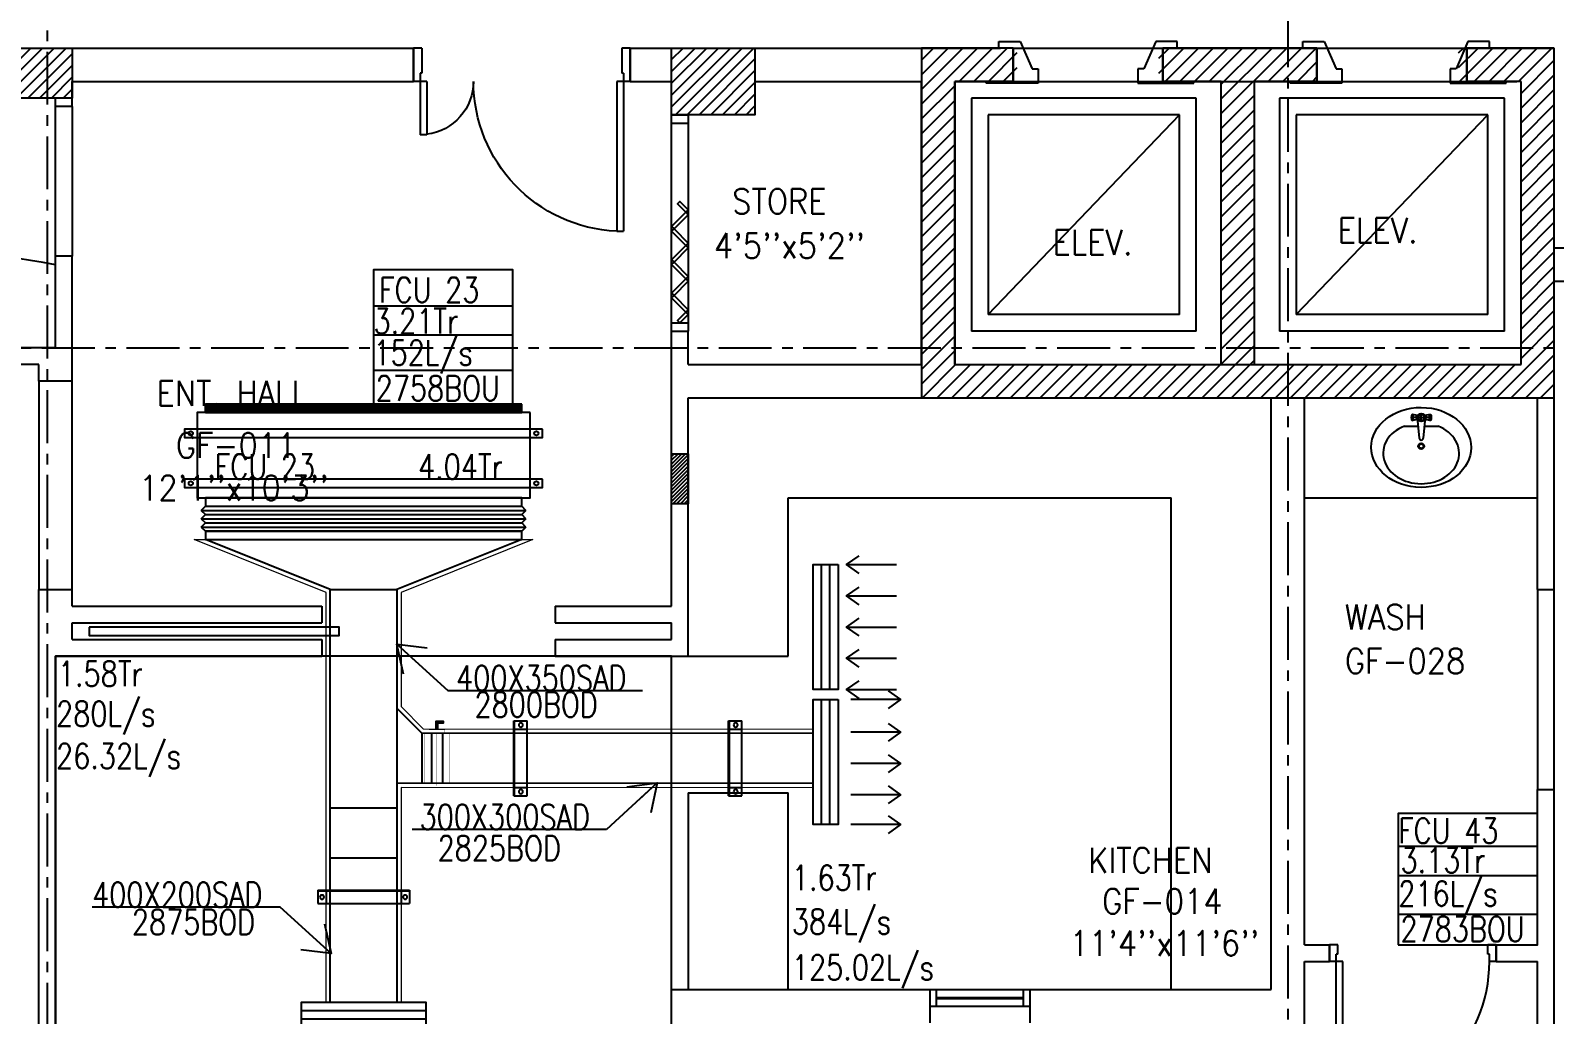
# Model space of a CAD drawing. Header units: millimetres. Extents: x -1288794 to 2153086, y -2701644 to -1335282.
# Drawn here: x 1103415 to 1112566, y -1499369 to -1493463 of the extents above; entities that cross this region are included whole.
import ezdxf

# ---------------------------------------------------------------- set-up
doc = ezdxf.new("R2010")
doc.units = ezdxf.units.MM
doc.header["$LTSCALE"] = 100
doc.linetypes.add('CENTER', pattern=[50.8, 31.75, -6.35, 6.35, -6.35])
doc.linetypes.add('DASHED2', pattern=[9.525, 6.35, -3.175])
for name, color, linetype in [('A-ANNO-TEXT', 8, 'Continuous'), ('A-DOOR', 4, 'Continuous'), ('A-FLOR-OVHD', 4, 'DASHED2'), ('A-FLOR-PFIX', 8, 'Continuous'), ('A-FLOR-SPCL', 8, 'Continuous'), ('A-GLAZ', 5, 'Continuous'), ('A-GRID', 253, 'CENTER'), ('A-WALL-FULL', 8, 'Continuous'), ('AC- VD', 5, 'Continuous'), ('AC-SAD', 3, 'Continuous'), ('AC-SAD TEXT', 3, 'Continuous'), ('AC-WALL OPENING', 1, 'Continuous'), ('FCU-AC', 160, 'Continuous'), ('L1-E014-C22-VAC (08-08-2010)$0$ETA-AC-DAMPER', 4, 'Continuous'), ('M-HANGER', 30, 'Continuous'), ('RETURN GRILL RIGHT', 1, 'Continuous'), ('S-COL- HACT.', 9, 'Continuous'), ('S-COL.', 8, 'Continuous'), ('SAD RIGHT', 3, 'Continuous'), ('SUPPLY GRILL RIGHT', 3, 'Continuous')]:
    doc.layers.add(name, color=color, linetype=linetype)
doc.layers.add('INSULATION', color=1, linetype='Continuous', lineweight=5)
doc.styles.add('ROMANS', font='romans.shx', dxfattribs={"width": 0.8})
doc.styles.add('SIMPLEX', font='simplex.shx', dxfattribs={"width": 0.8})
doc.dimstyles.new('100 of DIM2', dxfattribs={"dimscale": 0, "dimtxt": 200, "dimasz": 150, "dimexe": 75, "dimexo": 200, "dimgap": 75, "dimtad": 1, "dimdec": 0, "dimrnd": 5, "dimzin": 0, "dimdsep": 46, "dimtxsty": 'ROMANS', "dimblk": 'ARCHTICK', "dimcen": 100, "dimclrd": 94, "dimclre": 94, "dimclrt": 2, "dimadec": 0, "dimazin": 0, "dimtfac": 1, "dimtdec": 0, "dimtofl": 0, "dimtmove": 2, "dimatfit": 3, "dimldrblk": 'OPEN90', "dimfxl": 75, "dimtolj": 1, "dimtzin": 0, "dimarcsym": 0})
pattern_1 = [(45, (2220020.086, -1109556.65), (-44.1941738, 44.1941738), [])]

# ---------------------------------------------------------------- blocks, each defined once
blk = doc.blocks.new('D-100-R1')
for p, q in [((-80, 980), (-80, 100)), ((-80, 980), (-40, 980)), ((-40, 980), (-40, 55)), ((-1000, 100), (-1000, 0)), ((-1000, 100), (-960, 100)), ((-960, 100), (-960, 55)), ((-80, 100), (0, 100)), ((0, 100), (0, 0)), ((-960, 55), (-950, 55)), ((-950, 55), (-950, 0)), ((-50, 55), (-50, 0)), ((-50, 55), (-40, 55)), ((-50, 0), (0, 0)), ((-1000, 0), (-950, 0))]:
    blk.add_line(p, q)
at = {"linetype": 'Continuous'}
blk.add_arc((-80, 100), 880, 90, 180, dxfattribs=at)
blk = doc.blocks.new('D-130-R')
for p, q in [((1220, 200), (1220, 1100)), ((1220, 1100), (1260, 1100)), ((1260, 200), (1260, 1100)), ((80, 520), (40, 520)), ((40, 200), (40, 520)), ((80, 200), (80, 520)), ((0, 0), (0, 200)), ((80, 200), (0, 200)), ((40, 150), (40, 200)), ((1300, 200), (1220, 200)), ((1260, 150), (1260, 200)), ((1300, 0), (1300, 200)), ((50, 150), (40, 150)), ((50, 0), (50, 150)), ((1260, 150), (1250, 150)), ((1250, 0), (1250, 150)), ((50, 0), (0, 0)), ((1300, 0), (1250, 0))]:
    blk.add_line(p, q)
for centre, radius, start, end in [((1260, 200), 900, 92.54732, 180), ((40, 200), 320, 0, 82.81924)]:
    blk.add_arc(centre, radius, start, end)
blk = doc.blocks.new('LAV-2')
for p, q in [((-21.4, 368.8), (-54.7, 363)), ((-21.3, 393), (-54.6, 399)), ((-24.3, 385.2), (-48.7, 381)), ((-24.3, 376.6), (-48.7, 381)), ((-24.7, 380.9), (-13.1, 257.5)), ((-18.7, 380.9), (17.3, 380.8)), ((-0.7, 362.8), (-0.6, 398.8)), ((23.3, 380.7), (10.9, 257.4)), ((53.3, 362.6), (20, 368.6)), ((53.4, 398.6), (20.1, 392.9)), ((47.3, 380.7), (22.9, 385.1)), ((47.3, 380.7), (22.9, 376.4)), ((-102.4, 329.8), (-23.2, 329.6)), ((21.5, 329.4), (100.7, 329.1))]:
    blk.add_line(p, q)
for centre, radius in [((-0.7, 380.8), 24), ((-0.7, 380.8), 18), ((-1.3, 209.5), 18), ((-1.3, 209.5), 13.2)]:
    blk.add_circle(centre, radius)
blk.add_arc((-1.1, 257.5), 12, 179.80529, 359.80529)
for centre, major_axis, ratio in [((-1.3, 201.7), (-300, 1), 0.8), ((53.3, 380.6), (0.1, 18), 0.333333)]:
    blk.add_ellipse(centre, major_axis=major_axis, ratio=ratio)
at = {"extrusion": (0, 0, -1)}
blk.add_ellipse((-54.7, 381), major_axis=(0.1, 18), ratio=0.333333, dxfattribs=at)
blk.add_ellipse((-1.4, 166.2), major_axis=(-228, 0.8), ratio=0.8, start_param=5.174, end_param=10.533963)
for points, knots in [([(-54.7, 365.5), (-54.8, 365.5), (-54.9, 365.6), (-55.3, 366), (-55.4, 366.3), (-56, 367.2), (-56.3, 368), (-57, 370), (-57.3, 371.2), (-57.8, 373.8), (-58, 375.2), (-58.3, 378.9), (-58.3, 381.3), (-58.1, 386), (-57.8, 388.3), (-57.1, 391.5), (-56.7, 392.7), (-56, 394.5), (-55.7, 395.1), (-55.2, 395.9), (-55, 396.2), (-54.8, 396.5), (-54.7, 396.5), (-54.6, 396.6)], [3.378318, 3.378318, 3.378318, 3.378318, 3.519844, 3.519844, 3.66137, 3.66137, 3.925951, 3.925951, 4.190531, 4.190531, 4.455112, 4.455112, 4.86737, 4.86737, 5.279628, 5.279628, 5.565785, 5.565785, 5.785568, 5.785568, 5.957, 5.957, 6.04646, 6.04646, 6.04646, 6.04646]), ([(-54.6, 396.6), (-54.5, 396.5), (-54.4, 396.4), (-54.1, 396), (-53.9, 395.7), (-53.4, 394.8), (-53, 394), (-52.3, 392), (-52, 390.8), (-51.6, 388.2), (-51.4, 386.8), (-51.1, 383.1), (-51, 380.7), (-51.3, 376), (-51.6, 373.8), (-52.3, 370.5), (-52.6, 369.3), (-53.3, 367.5), (-53.6, 366.9), (-54.1, 366.1), (-54.4, 365.8), (-54.6, 365.6), (-54.7, 365.5), (-54.7, 365.5)], [0.236726, 0.236726, 0.236726, 0.236726, 0.378252, 0.378252, 0.519778, 0.519778, 0.784358, 0.784358, 1.048939, 1.048939, 1.313519, 1.313519, 1.725777, 1.725777, 2.138035, 2.138035, 2.424192, 2.424192, 2.643976, 2.643976, 2.815407, 2.815407, 2.904867, 2.904867, 2.904867, 2.904867]), ([(53.4, 396.2), (53.3, 396.1), (53.2, 396), (52.8, 395.6), (52.7, 395.4), (52.1, 394.5), (51.7, 393.6), (51.1, 391.6), (50.8, 390.5), (50.3, 387.9), (50.1, 386.5), (49.7, 382.7), (49.7, 380.3), (49.9, 375.7), (50.2, 373.4), (50.9, 370.1), (51.2, 368.9), (51.9, 367.2), (52.2, 366.6), (52.7, 365.7), (52.9, 365.4), (53.1, 365.2), (53.2, 365.1), (53.3, 365.1)], [0.236726, 0.236726, 0.236726, 0.236726, 0.378252, 0.378252, 0.519778, 0.519778, 0.784358, 0.784358, 1.048939, 1.048939, 1.313519, 1.313519, 1.725777, 1.725777, 2.138035, 2.138035, 2.424192, 2.424192, 2.643976, 2.643976, 2.815407, 2.815407, 2.904867, 2.904867, 2.904867, 2.904867]), ([(53.3, 365.1), (53.4, 365.1), (53.5, 365.3), (53.8, 365.6), (54, 365.9), (54.5, 366.8), (54.9, 367.7), (55.6, 369.7), (55.9, 370.8), (56.4, 373.4), (56.6, 374.8), (56.9, 378.5), (57, 381), (56.7, 385.6), (56.5, 387.9), (55.8, 391.2), (55.4, 392.4), (54.8, 394.1), (54.5, 394.7), (54, 395.6), (53.8, 395.8), (53.5, 396.1), (53.4, 396.2), (53.4, 396.2)], [3.378318, 3.378318, 3.378318, 3.378318, 3.519844, 3.519844, 3.66137, 3.66137, 3.925951, 3.925951, 4.190531, 4.190531, 4.455112, 4.455112, 4.86737, 4.86737, 5.279628, 5.279628, 5.565785, 5.565785, 5.785568, 5.785568, 5.957, 5.957, 6.04646, 6.04646, 6.04646, 6.04646])]:
    blk.add_open_spline(points, degree=3, knots=knots)
blk = doc.blocks.new('W-60')
for p, q in [((600, 100), (0, 100)), ((40, 0), (40, 100)), ((560, 100), (560, 0)), ((600, 0), (0, 0))]:
    blk.add_line(p, q)
at = {"linetype": 'Continuous'}
for p, q in [((560, 53), (40, 53)), ((560, 47), (40, 47))]:
    blk.add_line(p, q, dxfattribs=at)
blk = doc.blocks.new('_ArchTick')
at = {"color": 0, "linetype": 'ByBlock', "const_width": 0.15}
blk.add_lwpolyline([(-0.5, -0.5), (0.5, 0.5)], dxfattribs=at)
blk = doc.blocks.new('grill')
at = {"layer": 'SUPPLY GRILL RIGHT'}
for p, q in [((665706.2, -1490216.7), (665656.2, -1490216.7)), ((665656.2, -1490216.7), (665656.2, -1490966.7)), ((665756.2, -1490216.7), (665706.2, -1490216.7)), ((665706.2, -1490216.7), (665706.2, -1490966.7))]:
    blk.add_line(p, q, dxfattribs=at)
blk.add_lwpolyline([(665756.2, -1490966.7), (665756.2, -1490216.7), (665606.2, -1490216.7), (665606.2, -1490966.7)], close=True, dxfattribs=at)
blk = doc.blocks.new('fcu 3.5 tr')
at = {"layer": 'FCU-AC'}
h = blk.add_hatch(dxfattribs=at)
h.set_pattern_fill('NET', color=3)
h.paths.add_polyline_path([(100969.6, -1580238.1), (99069.6, -1580238.1), (99069.6, -1580288.1), (100969.6, -1580288.1)])
at = {"layer": 'FCU-AC', "color": 1}
for p, q in [((100969.6, -1579475.1), (99069.6, -1579475.1)), ((99069.6, -1579475.1), (99069.6, -1579525.1)), ((100969.6, -1579525.1), (100969.6, -1579475.1)), ((99069.6, -1579525.1), (100969.6, -1579525.1)), ((100969.6, -1579675.1), (99069.6, -1579675.1)), ((99069.6, -1579675.1), (99069.6, -1579725.1)), ((100969.6, -1579725.1), (100969.6, -1579675.1)), ((99069.6, -1579725.1), (100969.6, -1579725.1))]:
    blk.add_line(p, q, dxfattribs=at)
at = {"layer": 'FCU-AC'}
for p, q in [((99044.6, -1579550.1), (99069.6, -1579525.1)), ((100994.6, -1579550.1), (99044.6, -1579550.1)), ((99044.6, -1579550.1), (99069.6, -1579575.1)), ((99044.6, -1579600.1), (99069.6, -1579575.1)), ((100969.6, -1579525.1), (99069.6, -1579525.1)), ((100969.6, -1579575.1), (99069.6, -1579575.1)), ((100969.6, -1579575.1), (99069.6, -1579575.1)), ((100994.6, -1579550.1), (100969.6, -1579525.1)), ((100994.6, -1579550.1), (100969.6, -1579575.1)), ((100994.6, -1579600.1), (100969.6, -1579575.1)), ((100994.6, -1579600.1), (99044.6, -1579600.1)), ((99044.6, -1579600.1), (99069.6, -1579625.1)), ((99044.6, -1579650.1), (99069.6, -1579625.1)), ((100994.6, -1579650.1), (99044.6, -1579650.1)), ((99044.6, -1579650.1), (99069.6, -1579675.1)), ((100969.6, -1579625.1), (99069.6, -1579625.1)), ((100969.6, -1579625.1), (99069.6, -1579625.1)), ((100994.6, -1579600.1), (100969.6, -1579625.1)), ((100994.6, -1579650.1), (100969.6, -1579625.1)), ((100994.6, -1579650.1), (100969.6, -1579675.1))]:
    blk.add_line(p, q, dxfattribs=at)
blk.add_lwpolyline([(99019.6, -1580238.1), (101019.6, -1580238.1), (101019.6, -1579725.1), (99019.6, -1579725.1)], close=True, dxfattribs=at)
at = {"layer": 'FCU-AC', "color": 6}
for points in [[(98944.6, -1579838.1), (101094.6, -1579838.1), (101094.6, -1579788.1), (98944.6, -1579788.1)], [(98944.6, -1580138.1), (101094.6, -1580138.1), (101094.6, -1580088.1), (98944.6, -1580088.1)]]:
    blk.add_lwpolyline(points, close=True, dxfattribs=at)
at = {"layer": 'FCU-AC', "color": 3}
blk.add_lwpolyline([(99069.6, -1580288.1), (100969.6, -1580288.1), (100969.6, -1580238.1), (99069.6, -1580238.1)], close=True, dxfattribs=at)
at = {"layer": 'FCU-AC', "color": 6}
for centre in [(98982.1, -1579813.1), (101057.1, -1579813.1), (98982.1, -1580113.1), (101057.1, -1580113.1)]:
    blk.add_circle(centre, 12.5, dxfattribs=at)
blk = doc.blocks.new('*U267')
at = {"layer": 'L1-E014-C22-VAC (08-08-2010)$0$ETA-AC-DAMPER', "color": 5}
for p, q in [((-33, 0), (-33, 300)), ((33, 0), (33, 300))]:
    blk.add_line(p, q, dxfattribs=at)
for points, const_width in [([(-90.8, 300), (90.8, 300)], 1.82), ([(0, 0), (0, 314)], 1.5), ([(-90.8, 0), (90.8, 0)], 1.82), ([(-47.8, 0), (-47.8, -20.2), (48.2, -20.2), (48.2, 0)], 1.5)]:
    blk.add_lwpolyline(points, dxfattribs=dict(at, const_width=const_width))
at = {"layer": 'L1-E014-C22-VAC (08-08-2010)$0$ETA-AC-DAMPER', "color": 5, "const_width": 1.82}
blk.add_lwpolyline([(75, 300), (75, 0), (-75, 0), (-75, 300)], close=True, dxfattribs=at)
at = {"layer": 'L1-E014-C22-VAC (08-08-2010)$0$ETA-AC-DAMPER', "color": 5}
blk.add_lwpolyline([(5.7, -20.2), (5.7, -61.7), (40.1, -61.7), (40.1, -71.6), (-5.7, -71.6), (-5.7, -20.2)], dxfattribs=at)
blk = doc.blocks.new('*U320')
at = {"linetype": 'Continuous'}
for p, q in [((-37.5, -250.5), (-37.5, 299.5)), ((42.5, 299.5), (-37.5, 299.5)), ((37.5, -250.5), (37.5, 299.5)), ((42.5, -250.5), (42.5, 299.5)), ((42.5, 249.5), (-37.5, 249.5)), ((42.5, -200.5), (-37.5, -200.5)), ((42.5, -250.5), (-37.5, -250.5))]:
    blk.add_line(p, q, dxfattribs=at)
for centre in [(0, 274.5), (0, -225.5)]:
    blk.add_circle(centre, 12.5, dxfattribs=at)
blk = doc.blocks.new('*U321')
at = {"linetype": 'Continuous'}
for p, q in [((-37.5, -192.8), (-37.5, 257.2)), ((42.5, 257.2), (-37.5, 257.2)), ((42.5, 207.2), (-37.5, 207.2)), ((37.5, -192.8), (37.5, 257.2)), ((42.5, -192.8), (42.5, 257.2)), ((42.5, -142.8), (-37.5, -142.8)), ((42.5, -192.8), (-37.5, -192.8))]:
    blk.add_line(p, q, dxfattribs=at)
for centre in [(0, 232.2), (0, -167.8)]:
    blk.add_circle(centre, 12.5, dxfattribs=at)
blk = doc.blocks.new('SUPPLY GRILL RIGHT')
at = {"layer": 'SUPPLY GRILL RIGHT'}
for p, q in [((375, 25), (-375, 25)), ((375, -25), (375, 25)), ((375, -25), (-375, -25)), ((375, -75), (375, -25))]:
    blk.add_line(p, q, dxfattribs=at)
blk.add_lwpolyline([(-375, -75), (375, -75), (375, 75), (-375, 75)], close=True, dxfattribs=at)
for points in [[(-375, -450), (-375, -150)], [(-178.5, -450), (-178.5, -150)], [(9, -450), (9, -150)], [(196.5, -450), (196.5, -150)], [(375, -450), (375, -150)]]:
    blk.add_leader(points, dimstyle='100 of DIM2', override={"dimscale": 1, "dimasz": 75, "dimtad": 0, "dimclrd": 0, "dimfxl": 0.2}, dxfattribs=at)
blk = doc.blocks.new('RETURN GRILL RIGHT')
at = {"layer": 'RETURN GRILL RIGHT'}
for p, q in [((375, 25), (-375, 25)), ((375, -25), (-375, -25))]:
    blk.add_line(p, q, dxfattribs=at)
blk.add_lwpolyline([(-375, -75), (375, -75), (375, 75), (-375, 75)], close=True, dxfattribs=at)
for points in [[(-375, -125), (-375, -425)], [(-187.5, -125), (-187.5, -425)], [(0, -125), (0, -425)], [(187.5, -125), (187.5, -425)], [(375, -125), (375, -425)]]:
    blk.add_leader(points, dimstyle='100 of DIM2', override={"dimscale": 1, "dimasz": 75, "dimtad": 0, "dimclrd": 0, "dimfxl": 0.2}, dxfattribs=at)

msp = doc.modelspace()

# ---------------------------------------------------------------- hatches: boundary and pattern name
at = {"layer": 'AC-WALL OPENING', "linetype": 'ByBlock'}
h = msp.add_hatch(dxfattribs=at)
h.set_pattern_fill('ANSI31', color=256, scale=5, angle=-180, style=0)
h.set_pattern_definition([(225, (1169304.903, -3087604.41), (11.22532015, -11.22532015), [])])
h.paths.add_polyline_path([(1107364.9, -1496004.4), (1107264.9, -1496004.4), (1107264.9, -1496304.4), (1107364.9, -1496304.4)])
at = {"layer": 'S-COL- HACT.', "linetype": 'Continuous', "ltscale": 3}
h = msp.add_hatch(dxfattribs=at)
h.set_pattern_fill('ANSI31', color=256, scale=400, style=0)
h.set_pattern_definition([(45, (1340560.09, -1509993.415), (-35.355339, 35.355339), [])])
h.paths.add_polyline_path([(1103664.9, -1493568.6), (1103064.9, -1493568.6), (1103064.9, -1493868.6), (1103664.9, -1493868.6)])
h = msp.add_hatch(dxfattribs=at)
h.set_pattern_fill('ANSI31', color=256, scale=400, style=0)
h.set_pattern_definition([(45, (2220020.086, -1109556.65), (-35.355339, 35.355339), [])])
h.paths.add_polyline_path([(1107264.9, -1493568.6), (1107764.9, -1493568.6), (1107764.9, -1493968.6), (1107264.9, -1493968.6)])
h = msp.add_hatch(dxfattribs=at)
h.set_pattern_fill('ANSI31', color=256, scale=500, style=0)
h.set_pattern_definition(pattern_1)
h.paths.add_polyline_path([(1110764.9, -1493768.6), (1111139.9, -1493768.6), (1111139.9, -1493568.6), (1110189.9, -1493568.6), (1110189.9, -1493768.6), (1110564.9, -1493768.6), (1110564.9, -1495468.6), (1108964.9, -1495468.6), (1108964.9, -1493768.6), (1109339.9, -1493768.6), (1109339.9, -1493568.6), (1108764.9, -1493568.6), (1108764.9, -1495668.6), (1112564.9, -1495668.6), (1112564.9, -1493568.6), (1111989.9, -1493568.6), (1111989.9, -1493768.6), (1112364.9, -1493768.6), (1112364.9, -1495468.6), (1110764.9, -1495468.6)])
h = msp.add_hatch(dxfattribs=at)
h.set_pattern_fill('ANSI31', color=256, scale=500, style=0)
h.set_pattern_definition(pattern_1)
h.paths.add_polyline_path([(1110764.9, -1493768.6), (1111139.9, -1493768.6), (1111139.9, -1493568.6), (1110189.9, -1493568.6), (1110189.9, -1493768.6), (1110564.9, -1493768.6), (1110564.9, -1495468.6), (1108964.9, -1495468.6), (1108964.9, -1493768.6), (1109339.9, -1493768.6), (1109339.9, -1493568.6), (1108764.9, -1493568.6), (1108764.9, -1495668.6), (1112564.9, -1495668.6), (1112564.9, -1493568.6), (1111989.9, -1493568.6), (1111989.9, -1493768.6), (1112364.9, -1493768.6), (1112364.9, -1495468.6), (1110764.9, -1495468.6)])

# ---------------------------------------------------------------- linework, layer by layer
at = {"layer": 'A-DOOR', "ltscale": 3}
for p, q in [((1107264.9, -1495268.6), (1107264.9, -1493968.6)), ((1107264.9, -1494018.6), (1107364.9, -1494018.6)), ((1107364.9, -1493968.6), (1107364.9, -1495268.6)), ((1107264.9, -1495218.6), (1107364.9, -1495218.6))]:
    msp.add_line(p, q, dxfattribs=at)
for points in [[(1107350.8, -1494554.5), (1107264.9, -1494640.4), (1107279, -1494654.5), (1107364.9, -1494568.6), (1107350.8, -1494554.5)], [(1107350.8, -1494554.5), (1107300.8, -1494504.5), (1107314.9, -1494490.4), (1107364.9, -1494540.4), (1107350.8, -1494554.5)], [(1107350.8, -1494754.5), (1107264.9, -1494668.6), (1107279, -1494654.5), (1107364.9, -1494740.4), (1107350.8, -1494754.5)], [(1107350.8, -1494754.5), (1107264.9, -1494840.4), (1107279, -1494854.5), (1107364.9, -1494768.6), (1107350.8, -1494754.5)], [(1107350.8, -1494954.5), (1107264.9, -1494868.6), (1107279, -1494854.5), (1107364.9, -1494940.4), (1107350.8, -1494954.5)], [(1107350.8, -1494954.5), (1107264.9, -1495040.4), (1107279, -1495054.5), (1107364.9, -1494968.6), (1107350.8, -1494954.5)], [(1107350.8, -1495154.5), (1107264.9, -1495068.6), (1107279, -1495054.5), (1107364.9, -1495140.4), (1107350.8, -1495154.5)], [(1107350.8, -1495154.5), (1107300.8, -1495204.5), (1107314.9, -1495218.6), (1107364.9, -1495168.6), (1107350.8, -1495154.5)], [(1103767.8, -1497043.6), (1103767.8, -1497093.6), (1105267.8, -1497093.6), (1105267.8, -1497043.6), (1103767.8, -1497043.6)]]:
    msp.add_lwpolyline(points, dxfattribs=at)
at = {"layer": 'A-FLOR-OVHD', "linetype": 'Continuous', "ltscale": 3}
for p, q in [((1103564.9, -1494818.6), (1103564.9, -1493918.6)), ((1103664.9, -1493918.6), (1103664.9, -1494818.6)), ((1103464.9, -1495568.6), (1103464.9, -1496818.6)), ((1103664.9, -1496818.6), (1103664.9, -1495568.6)), ((1112464.9, -1496818.6), (1112464.9, -1498018.6)), ((1112564.9, -1498018.6), (1112564.9, -1496818.6))]:
    msp.add_line(p, q, dxfattribs=at)
at = {"layer": 'A-FLOR-PFIX', "ltscale": 3}
for p, q in [((1109314.9, -1493568.6), (1110214.9, -1493568.6)), ((1111139.9, -1493568.6), (1112039.9, -1493568.6))]:
    msp.add_line(p, q, dxfattribs=at)
at = {"layer": 'A-FLOR-SPCL', "ltscale": 50}
for p, q in [((1109228.9, -1493530.3), (1109358.3, -1493530.3)), ((1109228.9, -1493568.6), (1109228.9, -1493530.3)), ((1109358.3, -1493530.3), (1109429.5, -1493694.3)), ((1110171.5, -1493530.3), (1110100.3, -1493694.3)), ((1110300.9, -1493530.3), (1110171.5, -1493530.3)), ((1110300.9, -1493568.6), (1110300.9, -1493530.3)), ((1111053.9, -1493530.3), (1111183.3, -1493530.3)), ((1111053.9, -1493568.6), (1111053.9, -1493530.3)), ((1111183.3, -1493530.3), (1111254.5, -1493694.3)), ((1112046.5, -1493530.3), (1111975.3, -1493694.3)), ((1112175.9, -1493530.3), (1112046.5, -1493530.3)), ((1112175.9, -1493568.6), (1112175.9, -1493530.3)), ((1109429.5, -1493694.3), (1109464.9, -1493694.3)), ((1109464.9, -1493694.3), (1109464.9, -1493778.6)), ((1110064.9, -1493694.3), (1110064.9, -1493778.6)), ((1110100.3, -1493694.3), (1110064.9, -1493694.3)), ((1111254.5, -1493694.3), (1111289.9, -1493694.3)), ((1111289.9, -1493694.3), (1111289.9, -1493778.6)), ((1111939.9, -1493694.3), (1111939.9, -1493778.6)), ((1111975.3, -1493694.3), (1111939.9, -1493694.3)), ((1109153.9, -1493778.6), (1109153.9, -1493768.6)), ((1109464.9, -1493778.6), (1109153.9, -1493778.6)), ((1110064.9, -1493778.6), (1110400.9, -1493778.6)), ((1110400.9, -1493778.6), (1110400.9, -1493768.6)), ((1110978.9, -1493778.6), (1110978.9, -1493768.6)), ((1111289.9, -1493778.6), (1110978.9, -1493778.6)), ((1111939.9, -1493778.6), (1112275.9, -1493778.6)), ((1112275.9, -1493778.6), (1112275.9, -1493768.6))]:
    msp.add_line(p, q, dxfattribs=at)
at = {"layer": 'A-FLOR-SPCL'}
for p, q in [((1109314.9, -1493768.6), (1110214.9, -1493768.6)), ((1110214.9, -1493768.6), (1110364.9, -1493768.6)), ((1111139.9, -1493768.6), (1112039.9, -1493768.6)), ((1112039.9, -1493768.6), (1112239.9, -1493768.6)), ((1109064.9, -1493868.6), (1109064.9, -1495268.6)), ((1110414.9, -1493868.6), (1109064.9, -1493868.6)), ((1110414.9, -1495268.6), (1110414.9, -1493868.6)), ((1110914.9, -1493868.6), (1110914.9, -1495268.6)), ((1112264.9, -1493868.6), (1110914.9, -1493868.6)), ((1112264.9, -1495268.6), (1112264.9, -1493868.6)), ((1109164.9, -1493968.6), (1109164.9, -1495168.6)), ((1110314.9, -1493968.6), (1109164.9, -1493968.6)), ((1109164.9, -1495168.6), (1110314.9, -1493968.6)), ((1110314.9, -1495168.6), (1110314.9, -1493968.6)), ((1111014.9, -1493968.6), (1111014.9, -1495168.6)), ((1112164.9, -1493968.6), (1111014.9, -1493968.6)), ((1111014.9, -1495168.6), (1112164.9, -1493968.6)), ((1112164.9, -1495168.6), (1112164.9, -1493968.6)), ((1110314.9, -1495168.6), (1109164.9, -1495168.6)), ((1112164.9, -1495168.6), (1111014.9, -1495168.6)), ((1110414.9, -1495268.6), (1109064.9, -1495268.6)), ((1112264.9, -1495268.6), (1110914.9, -1495268.6))]:
    msp.add_line(p, q, dxfattribs=at)
at = {"layer": 'A-FLOR-SPCL', "ltscale": 3}
for p, q in [((1107964.9, -1497218.6), (1107964.9, -1496268.6)), ((1107964.9, -1496268.6), (1110264.9, -1496268.6)), ((1110264.9, -1499218.6), (1110264.9, -1496268.6)), ((1111064.9, -1496268.6), (1112464.9, -1496268.6)), ((1107364.9, -1497218.6), (1107964.9, -1497218.6)), ((1107364.9, -1498038.6), (1107364.9, -1499218.6)), ((1107364.9, -1498038.6), (1107964.9, -1498038.6)), ((1107964.9, -1499218.6), (1107964.9, -1498038.6))]:
    msp.add_line(p, q, dxfattribs=at)
msp.add_lwpolyline([(1107264.9, -1497218.6), (1103564.9, -1497218.6), (1103564.9, -1501521.3), (1107264.9, -1501521.3)], close=True, dxfattribs=at)
msp.add_arc((1102364.9, -1501493), 6732.1, 79.7322, 100.2678, dxfattribs=at)
at = {"layer": 'A-GRID', "ltscale": 0.1}
for p, q in [((1103514.9, -1465142.6), (1103514.9, -1513277)), ((1110964.9, -1466442.6), (1110964.9, -1514577)), ((1086211.5, -1495368.6), (1129751.1, -1495368.6))]:
    msp.add_line(p, q, dxfattribs=at)
at = {"layer": 'A-WALL-FULL', "ltscale": 3}
for p, q in [((1103664.9, -1493568.6), (1105714.9, -1493568.6)), ((1105714.9, -1493768.6), (1105714.9, -1493568.6)), ((1107014.9, -1493568.6), (1109239.9, -1493568.6)), ((1107014.9, -1493768.6), (1107014.9, -1493568.6)), ((1107114.9, -1493568.6), (1107464.9, -1493568.6)), ((1109314.9, -1493568.6), (1109314.9, -1493568.6)), ((1109314.9, -1493768.6), (1109314.9, -1493568.6)), ((1110214.9, -1493568.6), (1111139.9, -1493568.6)), ((1110214.9, -1493768.6), (1110214.9, -1493568.6)), ((1110264.9, -1493568.6), (1111139.9, -1493568.6)), ((1111139.9, -1493768.6), (1111139.9, -1493568.6)), ((1112039.9, -1493768.6), (1112039.9, -1493568.6)), ((1112039.9, -1493568.6), (1112564.9, -1493568.6)), ((1112564.9, -1494768.6), (1112564.9, -1493568.6)), ((1103664.9, -1493768.6), (1105714.9, -1493768.6)), ((1103664.9, -1493918.6), (1103664.9, -1493768.6)), ((1107014.9, -1493768.6), (1107264.9, -1493768.6)), ((1107114.9, -1493768.6), (1107264.9, -1493768.6)), ((1107264.9, -1493968.6), (1107264.9, -1493768.6)), ((1107264.9, -1493968.6), (1107264.9, -1493768.6)), ((1107764.9, -1493768.6), (1108764.9, -1493768.6)), ((1108764.9, -1495468.6), (1108764.9, -1493768.6)), ((1108964.9, -1495468.6), (1108964.9, -1493768.6)), ((1108964.9, -1493768.6), (1109314.9, -1493768.6)), ((1110214.9, -1493768.6), (1110664.9, -1493768.6)), ((1110664.9, -1493768.6), (1111139.9, -1493768.6)), ((1112039.9, -1493768.6), (1112339.9, -1493768.6)), ((1112364.9, -1495468.6), (1112364.9, -1493768.6)), ((1112364.9, -1495468.6), (1112364.9, -1493768.6)), ((1103664.9, -1493918.6), (1103564.9, -1493918.6)), ((1107264.9, -1493968.6), (1107364.9, -1493968.6)), ((1103664.9, -1494818.6), (1103564.9, -1494818.6)), ((1103564.9, -1495368.6), (1103564.9, -1494818.6)), ((1103664.9, -1495568.6), (1103664.9, -1494818.6)), ((1112564.9, -1494768.6), (1112914.9, -1494768.6)), ((1112564.9, -1494968.6), (1112914.9, -1494968.6)), ((1112564.9, -1496818.6), (1112564.9, -1494968.6)), ((1107264.9, -1495268.6), (1107364.9, -1495268.6)), ((1107264.9, -1496918.6), (1107264.9, -1495268.6)), ((1107364.9, -1495468.6), (1107364.9, -1495268.6)), ((1103564.9, -1495368.6), (1103264.9, -1495368.6)), ((1103464.9, -1495468.6), (1098164.9, -1495468.6)), ((1103464.9, -1495568.6), (1103464.9, -1495468.6)), ((1107364.9, -1495468.6), (1108764.9, -1495468.6)), ((1108964.9, -1495468.6), (1112364.9, -1495468.6)), ((1103664.9, -1495568.6), (1103464.9, -1495568.6)), ((1107364.9, -1495668.6), (1110864.9, -1495668.6)), ((1107364.9, -1497218.6), (1107364.9, -1495668.6)), ((1110864.9, -1499218.6), (1110864.9, -1495668.6)), ((1111064.9, -1495668.6), (1112464.9, -1495668.6)), ((1111064.9, -1498950.6), (1111064.9, -1495668.6)), ((1112464.9, -1496818.6), (1112464.9, -1495668.6)), ((1107364.9, -1496068.6), (1107364.9, -1496168.6)), ((1110864.9, -1499218.6), (1110864.9, -1496068.6)), ((1103464.9, -1502718.6), (1103464.9, -1496818.6)), ((1103464.9, -1496818.6), (1103664.9, -1496818.6)), ((1103664.9, -1496918.6), (1103664.9, -1496818.6)), ((1112464.9, -1496818.6), (1112564.9, -1496818.6)), ((1103664.9, -1496918.6), (1105164.9, -1496918.6)), ((1105164.9, -1496918.6), (1105164.9, -1497018.6)), ((1106564.9, -1496918.6), (1106564.9, -1497018.6)), ((1106564.9, -1496918.6), (1107264.9, -1496918.6)), ((1103664.9, -1497018.6), (1105164.9, -1497018.6)), ((1103664.9, -1497118.6), (1103664.9, -1497018.6)), ((1106564.9, -1497018.6), (1107264.9, -1497018.6)), ((1107264.9, -1497118.6), (1107264.9, -1497018.6)), ((1103664.9, -1497118.6), (1105164.9, -1497118.6)), ((1105164.9, -1497118.6), (1105164.9, -1497218.6)), ((1106564.9, -1497118.6), (1106564.9, -1497218.6)), ((1106564.9, -1497118.6), (1107264.9, -1497118.6)), ((1103564.9, -1501208.6), (1103564.9, -1497218.6)), ((1103564.9, -1497218.6), (1105164.9, -1497218.6)), ((1106564.9, -1497218.6), (1107364.9, -1497218.6)), ((1112464.9, -1498018.6), (1112564.9, -1498018.6)), ((1112464.9, -1498950.6), (1112464.9, -1498018.6)), ((1112464.9, -1498018.6), (1112564.9, -1498018.6)), ((1112564.9, -1499918.6), (1112564.9, -1498018.6)), ((1111064.9, -1498950.6), (1111214.9, -1498950.6)), ((1111214.9, -1498950.6), (1111214.9, -1499050.6)), ((1112214.9, -1498950.6), (1112464.9, -1498950.6)), ((1112214.9, -1498950.6), (1112214.9, -1499050.6)), ((1111064.9, -1499050.6), (1111214.9, -1499050.6)), ((1111064.9, -1500318.6), (1111064.9, -1499050.6)), ((1112214.9, -1499050.6), (1112464.9, -1499050.6)), ((1112464.9, -1501568.6), (1112464.9, -1499050.6)), ((1107264.9, -1499218.6), (1108814.9, -1499218.6)), ((1107264.9, -1500118.6), (1107264.9, -1499218.6)), ((1108814.9, -1499218.6), (1108814.9, -1499418.6)), ((1109414.9, -1499218.6), (1109414.9, -1499418.6)), ((1109414.9, -1499218.6), (1110864.9, -1499218.6))]:
    msp.add_line(p, q, dxfattribs=at)
at = {"layer": 'A-WALL-FULL'}
msp.add_line((1112364.9, -1493768.6), (1112039.9, -1493768.6), dxfattribs=at)
msp.add_line((1112364.9, -1493768.6), (1112039.9, -1493768.6), dxfattribs=at)
at = {"layer": 'A-WALL-FULL', "linetype": 'Continuous', "ltscale": 3}
msp.add_line((1103564.9, -1493918.6), (1103564.9, -1493868.6), dxfattribs=at)
at = {"layer": 'AC-SAD'}
for p, q in [((1105214.9, -1496818.6), (1104464.9, -1496518.6)), ((1106364.9, -1496518.6), (1105614.9, -1496818.6)), ((1105214.9, -1496818.6), (1105614.9, -1496818.6)), ((1105214.9, -1499296.2), (1105214.9, -1496818.6)), ((1105614.9, -1496818.6), (1105614.9, -1499296.2)), ((1105764.9, -1497680.9), (1105614.9, -1497530.7)), ((1105764.9, -1497680.9), (1105764.7, -1497980.9)), ((1108114.9, -1497682.8), (1105764.9, -1497680.9)), ((1108114.9, -1497982.8), (1105614.9, -1497980.7)), ((1105614.9, -1498005.7), (1105614.9, -1498005.7)), ((1105614.9, -1498130.7), (1105214.9, -1498130.7)), ((1105614.9, -1498430.7), (1105214.9, -1498430.7))]:
    msp.add_line(p, q, dxfattribs=at)
at = {"layer": 'AC-SAD TEXT'}
for p, q in [((1105474.4, -1495115.6), (1106311.5, -1495115.6)), ((1105474.4, -1495289), (1106311.5, -1495289)), ((1105474.4, -1495502.5), (1106311.5, -1495502.5)), ((1111627.8, -1498357.6), (1112464.9, -1498357.6)), ((1111627.8, -1498534.9), (1112464.9, -1498534.9)), ((1111627.8, -1498766.1), (1112464.9, -1498766.1))]:
    msp.add_line(p, q, dxfattribs=at)
for points in [[(1105474.4, -1495704.7), (1106311.5, -1495704.7), (1106311.5, -1494898.8), (1105474.4, -1494898.8)], [(1111627.8, -1498950.6), (1112464.9, -1498950.6), (1112464.9, -1498162.4), (1111627.8, -1498162.4)]]:
    msp.add_lwpolyline(points, close=True, dxfattribs=at)
at = {"layer": 'AC-WALL OPENING', "linetype": 'ByBlock'}
msp.add_lwpolyline([(1107364.9, -1496304.4), (1107264.9, -1496304.4), (1107264.9, -1496004.4), (1107364.9, -1496004.4)], close=True, dxfattribs=at)
at = {"layer": 'INSULATION'}
for p, q in [((1104397.6, -1496518.6), (1104464.9, -1496518.6)), ((1105189.9, -1496835.6), (1104397.6, -1496518.6)), ((1106432.2, -1496518.6), (1105639.9, -1496835.6)), ((1106364.9, -1496518.6), (1106432.2, -1496518.6)), ((1105189.9, -1499296.2), (1105189.9, -1496835.6)), ((1105639.9, -1496835.6), (1105639.9, -1497520.4)), ((1105775.3, -1497655.9), (1105639.9, -1497520.4)), ((1108114.9, -1497657.8), (1105775.3, -1497655.9)), ((1105639.9, -1498005.7), (1105639.9, -1499296.2)), ((1108114.9, -1498007.8), (1105639.9, -1498005.7))]:
    msp.add_line(p, q, dxfattribs=at)
at = {"layer": 'S-COL.', "linetype": 'Continuous', "ltscale": 3}
for p, q in [((1109314.9, -1493568.6), (1108764.9, -1493568.6)), ((1108764.9, -1493568.6), (1108764.9, -1495668.6)), ((1109314.9, -1493568.6), (1109314.9, -1493768.6)), ((1111139.9, -1493568.6), (1110214.9, -1493568.6)), ((1110214.9, -1493568.6), (1110214.9, -1493768.6)), ((1111139.9, -1493568.6), (1111139.9, -1493768.6)), ((1112564.9, -1493568.6), (1112039.9, -1493568.6)), ((1112039.9, -1493568.6), (1112039.9, -1493768.6)), ((1112564.9, -1495668.6), (1112564.9, -1493568.6)), ((1109314.9, -1493768.6), (1108964.9, -1493768.6)), ((1108964.9, -1493768.6), (1108964.9, -1495468.6)), ((1110564.9, -1493768.6), (1110214.9, -1493768.6)), ((1110564.9, -1495468.6), (1110564.9, -1493768.6)), ((1111139.9, -1493768.6), (1110764.9, -1493768.6)), ((1110764.9, -1495468.6), (1110764.9, -1493768.6)), ((1112364.9, -1493768.6), (1112039.9, -1493768.6)), ((1112364.9, -1495468.6), (1112364.9, -1493768.6)), ((1108964.9, -1495468.6), (1110564.9, -1495468.6)), ((1110764.9, -1495468.6), (1112364.9, -1495468.6)), ((1108764.9, -1495668.6), (1112564.9, -1495668.6))]:
    msp.add_line(p, q, dxfattribs=at)
for points in [[(1103064.9, -1493568.6), (1103664.9, -1493568.6), (1103664.9, -1493868.6), (1103064.9, -1493868.6)], [(1107264.9, -1493568.6), (1107764.9, -1493568.6), (1107764.9, -1493968.6), (1107264.9, -1493968.6)]]:
    msp.add_lwpolyline(points, close=True, dxfattribs=at)

# ---------------------------------------------------------------- block references
at = {"layer": 'A-DOOR', "ltscale": 3, "xscale": -1, "rotation": 180}
msp.add_blockref('D-130-R', (1105714.9, -1493568.6), dxfattribs=at)
at = {"layer": 'A-DOOR', "ltscale": 3, "rotation": 180}
msp.add_blockref('D-100-R1', (1111214.9, -1498950.6), dxfattribs=at)
at = {"layer": 'A-FLOR-PFIX', "ltscale": 3}
msp.add_blockref('LAV-2', (1111766.9, -1496167.2), dxfattribs=at)
at = {"layer": 'A-GLAZ', "ltscale": 3, "rotation": 180}
msp.add_blockref('W-60', (1109414.9, -1499218.6), dxfattribs=at)
at = {"layer": 'AC- VD', "xscale": -1, "rotation": 180}
msp.add_blockref('*U267', (1105855.4, -1497680.9), dxfattribs=at)
at = {"layer": 'FCU-AC', "color": 3, "rotation": 180}
msp.add_blockref('fcu 3.5 tr', (1205434.5, -3075993.7), dxfattribs=at)
at = {"layer": 'M-HANGER', "xscale": -1}
for p in [(1106359.3, -1497863.4), (1107649, -1497863.4)]:
    msp.add_blockref('*U321', p, dxfattribs=at)
at = {"layer": 'M-HANGER', "xscale": -1, "rotation": 270}
msp.add_blockref('*U320', (1105390.4, -1498664.1), dxfattribs=at)
at = {"layer": 'RETURN GRILL RIGHT', "xscale": -1, "rotation": 90}
msp.add_blockref('RETURN GRILL RIGHT', (1108189.9, -1497043.6), dxfattribs=at)
at = {"layer": 'SAD RIGHT', "rotation": 270}
msp.add_blockref('grill', (2596006.6, -833690), dxfattribs=at)
at = {"layer": 'SUPPLY GRILL RIGHT', "xscale": -1, "rotation": 90}
msp.add_blockref('SUPPLY GRILL RIGHT', (1108189.9, -1497853.6), dxfattribs=at)

# ---------------------------------------------------------------- texts
at = {"layer": 'A-ANNO-TEXT', "style": 'ROMANS', "width": 0.9}
for s, p in [('STORE', (1107628.2, -1494563.5)), ('ELEV.', (1109552.2, -1494810.1)), ('ELEV.', (1111264.7, -1494738)), ("4'5''x5'2''", (1107518.5, -1494829.8)), ('ENT. HALL', (1104172.1, -1495716.5)), ('GF-011', (1104288, -1496028.8)), ("12'1''x10'3''", (1104067.4, -1496283.2)), ('WASH', (1111307.4, -1497058)), ('GF-028', (1111307.4, -1497322.3)), ('KITCHEN', (1109766.6, -1498517.8)), ('GF-014', (1109849.8, -1498763.9)), ("11'4''x11'6''", (1109654.6, -1499016.2))]:
    msp.add_text(s, height=150, dxfattribs=at).set_placement(p)
at = {"layer": 'AC-SAD TEXT', "style": 'SIMPLEX', "width": 0.8}
for s, p in [('FCU 23', (1105508.8, -1495095.3)), ('3.21Tr', (1105474.4, -1495282.3)), ('152L/s', (1105474.4, -1495472.4)), ('2758BOU', (1105487.6, -1495684.9)), ('FCU 23', (1104522, -1496155.6)), ('4.04Tr', (1105741.5, -1496155.6)), ('1.58Tr', (1103579.4, -1497398.9)), ('400X350SAD', (1105970.4, -1497424.7)), ('280L/s', (1103568.6, -1497638.8)), ('2800BOD', (1106080.9, -1497583.7)), ('26.32L/s', (1103568.6, -1497893.1)), ('300X300SAD', (1105751.1, -1498257.8)), ('FCU 43', (1111627.8, -1498341.2)), ('2825BOD', (1105859.4, -1498445.4)), ('3.13Tr', (1111641, -1498517.7)), ('1.63Tr', (1107986.6, -1498622.9)), ('400X200SAD', (1103784.9, -1498724.9)), ('216L/s', (1111627.8, -1498718.3)), ('2875BOD', (1104023.6, -1498889.1)), ('384L/s', (1107986.6, -1498885.9)), ('2783BOU', (1111641, -1498930.7)), ('125.02L/s', (1107986.6, -1499161))]:
    msp.add_text(s, height=150, dxfattribs=at).set_placement(p)

# ---------------------------------------------------------------- leaders
at = {"layer": 'AC-SAD TEXT'}
for points in [[(1105615.2, -1497146.1), (1105920.3, -1497424.7), (1107090.4, -1497424.7)], [(1107178.4, -1497979.2), (1106873.2, -1498257.8), (1105707.4, -1498257.8)], [(1105220.3, -1499003.5), (1104915.1, -1498724.9), (1103784.9, -1498724.9)]]:
    msp.add_leader(points, dimstyle='100 of DIM2', override={"dimscale": 1, "dimtad": 0, "dimfxl": 0.2}, dxfattribs=at)

doc.saveas('drawing.dxf')
